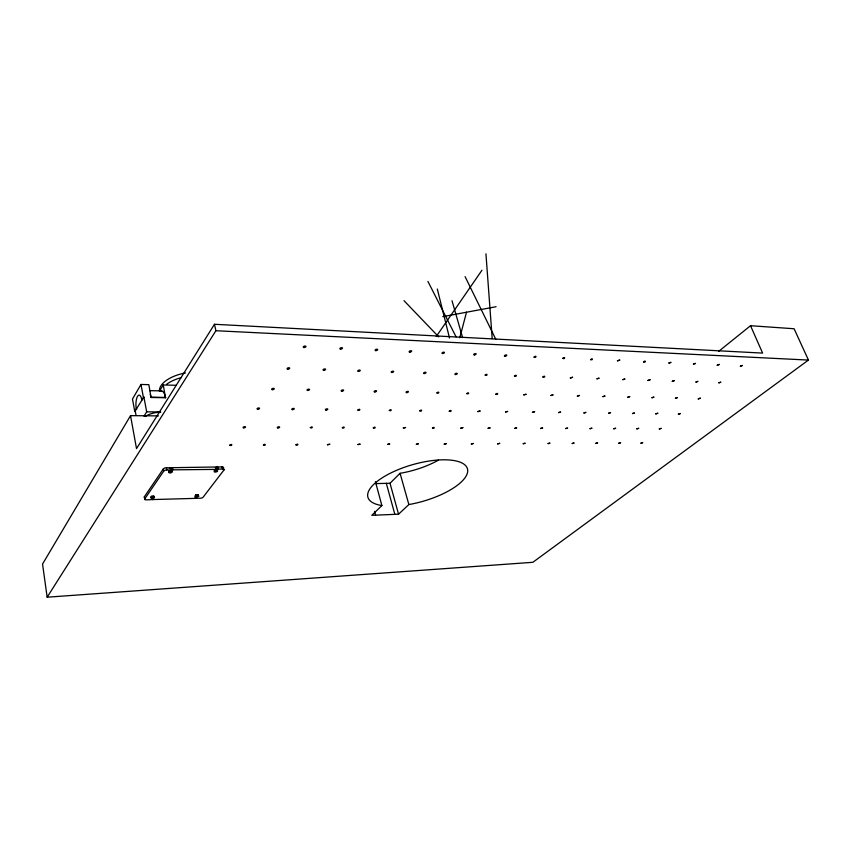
<?xml version="1.0" encoding="UTF-8"?>
<svg xmlns="http://www.w3.org/2000/svg" width="851" height="851" viewBox="0 0 851 851"><rect width="100%" height="100%" fill="white"/><g stroke="black" fill="none" stroke-linecap="round" stroke-linejoin="round"><path stroke-width="1.28" d="M151.925 498.452L151.755 498.367A1.734 0.681 -10.7 0 1 151.797 497.239A1.734 0.681 -10.7 0 1 154.403 497.165A1.734 0.681 -10.7 0 1 152.893 498.324L151.786 499.59L194.698 498.388L196.028 497.261M171.53 471.263L171.668 471.316A1.798 0.745 -10.9 0 1 171.551 472.528A1.798 0.745 -10.9 0 1 168.87 472.571A1.798 0.745 -10.9 0 1 170.466 471.337L171.657 470.135L171.253 467.816L166.434 467.773A2.489 1.032 -10.7 0 0 163.339 468.922L144.362 496.782L144.744 498.888A2.404 0.947 -10.5 0 0 146.298 499.856L150.861 499.686L151.935 498.569M459.795 337.751L466.518 312.157M217.101 469.38L215.856 470.55A1.745 0.713 -11.9 0 0 214.239 471.773A1.745 0.713 -11.9 0 0 216.814 471.72A1.745 0.713 -11.9 0 0 217.016 470.529L216.345 466.997L217.101 469.38L172.902 469.837C169.657 473.22 168.636 469.592 171.423 471.05M171.04 468.944L172.423 467.678L216.303 466.997M196.017 497.122L195.911 497.069A1.691 0.66 -11.6 0 1 196.007 495.952A1.691 0.66 -11.6 0 1 198.506 495.878A1.691 0.66 -11.6 0 1 196.975 497.027L195.815 498.271L200.251 498.229A2.319 0.904 -11.7 0 0 203.155 497.154L223.898 470.071L223.441 467.954A2.404 0.989 -12 0 0 222.068 466.912L217.803 466.976L218.303 469.092L222.515 469.018A2.404 0.979 -12 0 1 223.898 470.071M216.824 470.326L218.303 469.092M176.125 385.28L163.254 384.982L165.53 397.736L151.053 397.481L148.829 384.652L140.979 384.471L132.479 399.045L134.766 411.48L143.904 397.066L141.777 399.693A9.276 3.127 -89.5 0 0 137.543 396.289A9.276 3.127 -89.5 0 0 136.288 408.916L134.766 411.48M158.392 415.884L130.533 415.65L42.55 564.053L47.156 597.2L532.854 562.298L808.45 360.069L794.1 328.752L750.529 325.71L718.669 351.357M171.657 470.135L166.849 469.943A2.489 1.032 -10.7 0 0 163.754 471.092L144.744 498.888M144.01 416.203L146.691 411.82L143.904 397.066M159.871 390.535L163.254 384.982M750.529 325.71L762.613 353.101L214.473 324.284L136.522 448.615L130.533 415.65M47.156 597.2L215.909 330.72L214.473 324.284M195.9 495.399L195.751 496.293M216.643 467.263L216.111 467.976M436.244 336.517L481.974 270.224M171.242 467.976L170.594 468.901A1.489 0.617 -10.8 0 1 171.508 469.273M195.379 498.122L195.464 495.41M217.75 466.976L216.558 467.965A2.649 1.085 -11.9 0 1 217.048 468.007M375.631 483.613L390.003 483.251L400.076 473.305A51.113 20.126 -16 0 0 438.467 460.136M381.886 505.558L371.813 515.312L398.555 514.195L408.863 504.558A51.762 19.041 -16 0 0 467.22 468.093A51.762 19.041 -16 0 0 395.641 470.731A51.762 19.041 -16 0 0 381.886 505.558L375.429 481.698M442.797 316.636L496.08 306.722M172.849 469.837L172.476 467.678M196.772 496.261L198.815 496.197M171.274 469.869L170.902 467.699M146.691 411.82L160.69 411.969M136.288 408.916L136.841 408.927M141.777 399.693L142.34 399.704M151.223 397.194L165.711 397.438M149.84 390.652L161.616 390.886M215.909 330.72L808.45 360.069M151.723 498.356L151.34 496.261M404.002 300.669L438.722 336.89M151.361 497.431C156.818 497.324 149.744 497.324 152.159 499.675M171.051 469.05L171.253 469.146A1.798 0.745 -10.8 0 1 171.711 469.326M427.915 281.394L456.083 336.879M465.093 276.649L495.803 339.326M452.019 300.733L462.604 337.624M400.076 473.305L408.863 504.558M390.003 483.251L398.555 514.195M386.322 483.347L394.843 514.344M374.61 511.387L375.621 515.153M437.308 289.021L449.509 338.028M222.068 466.912L222.515 469.018M217.09 467.252L217.537 469.369M215.963 468.178L216.409 470.295M196.038 495.208L196.453 497.271M195.602 495.218L196.166 498.346M195.4 496.059L195.815 498.112M171.7 467.965L172.125 470.124M166.434 467.773L166.849 469.943M163.339 468.922L163.754 471.092M140.979 384.471L143.34 397.055M151.382 497.335L151.776 499.441M135.32 411.48L135.99 415.128M485.942 253.8L492.197 338.592M169.264 468.507A2.723 1.128 -10.8 0 1 172.285 468.497M170.594 468.486A2.223 0.925 -10.8 0 1 172.062 468.795M215.377 467.625A2.649 1.085 -11.8 0 1 217.058 467.603M145.138 497.697A2.404 0.947 -10.5 0 1 144.362 496.782M170.551 468.71A2.723 1.128 -10.8 0 1 172.274 468.89M216.877 469.305A1.745 0.713 -11.9 0 1 216.462 469.561M216.814 468.486A1.745 0.713 -11.9 0 1 217.079 468.678M170.647 469.22A1.542 0.638 -10.8 0 1 171.349 469.326M216.59 468.571A1.5 0.617 -11.9 0 1 216.909 468.912M216.643 469.316A1.5 0.617 -11.9 0 1 216.324 469.507M198.017 494.856A2.564 1.011 -11.6 0 1 197.006 495.218M160.169 391.3A13.765 4.861 -89.5 0 1 165.53 397.736M150.255 394.438A13.861 4.744 -89.5 0 1 151.053 397.481M145.33 416.511A14.19 6.414 -10.1 0 1 160.594 412.256M166.732 384.173A28.53 13.456 -10.8 0 1 181.454 377.546M159.531 391.269A28.487 13.51 -10.7 0 1 185.507 372.929M570.33 377.982L572.553 377.28L570.33 377.982M700.245 398.162L698.245 398.917L700.245 398.162M444.243 444.179L446.35 443.605L444.243 444.179M572.212 443.562L574.17 442.945L572.223 443.52M449.243 411.256C451.668 412.533 451.881 408.863 449.254 411.203M577.372 396.119L579.51 395.438L577.382 396.066M195.783 496.537L198.07 496.144L195.794 496.495M327.444 444.743L329.72 444.275L327.444 444.743M583.914 412.99L585.988 412.341L583.935 412.937M197.868 495.122L195.57 495.537L197.847 495.218M460.689 428.244L462.838 427.659L460.689 428.244M717.223 365.207L719.34 364.441L717.223 365.207M590.541 359.643C593.424 360.696 592.658 357.143 590.541 359.643M718.872 382.854L720.925 382.163L718.882 382.801M590.03 428.723L592.03 428.138L590.041 428.681M466.795 393.619C469.486 394.864 469.071 391.237 466.816 393.556M596.987 378.844L599.178 378.152L596.998 378.791M342.315 427.787C344.932 429.181 344.751 425.479 342.325 427.734M595.732 443.435L597.668 442.828L595.743 443.403M214.707 471.454L217.058 471.029L214.707 471.454M471.326 444.041L473.401 443.477L471.358 443.945M602.976 396.683L605.082 396.013L603.008 396.587M477.837 411.618L480.038 411.022L477.837 411.618M485.155 375.153C487.751 376.514 487.655 372.727 485.198 375.036M357.856 410.065C360.441 411.597 360.569 407.565 357.856 410.065M608.55 413.299L610.592 412.65L608.582 413.203M740.349 366.207L742.444 365.462L740.37 366.164M229.77 445.19C232.302 446.796 232.663 442.86 229.791 445.137M357.994 444.584L360.228 444.126L358.005 444.53M617.464 360.813L619.709 360.101L617.464 360.813M488.091 428.34L490.219 427.808L488.123 428.234M613.752 428.808L615.73 428.223L613.773 428.766M495.75 394.258C498.154 395.534 498.473 391.79 495.761 394.204M622.836 379.684L624.996 379.003L622.879 379.578M618.624 443.318L620.539 442.754L618.624 443.318M373.302 427.893C375.727 429.319 375.897 425.543 373.302 427.893M497.633 443.903L499.675 443.35L497.633 443.903M627.825 397.236L629.91 396.577L627.868 397.13M216.845 470.018C214.505 472.294 213.973 468.667 216.835 470.06M505.568 411.958L507.728 411.427L505.579 411.916M632.484 413.597L634.506 413.001L632.527 413.501M514.461 376.11C516.982 377.482 517.046 373.568 514.461 376.11M389.311 410.459C391.981 411.873 391.747 408.044 389.311 410.459M153.776 496.42L151.425 496.814L153.776 496.42M643.558 361.952C645.93 363.079 646.1 359.494 643.579 361.898M387.62 444.424L389.811 443.977L387.662 444.328M636.835 428.883L638.782 428.276L636.856 428.84M514.695 428.425L516.759 427.819L514.706 428.383M263.385 445.02C266.033 446.541 265.874 442.733 263.385 445.02M647.919 380.503L650.036 379.78L647.919 380.503M523.801 394.875L526.014 394.279L523.801 394.875M640.909 443.201L642.803 442.648L640.952 443.126M169.338 472.209C171.987 473.773 172.03 469.954 169.338 472.209M534.045 357.122C536.545 358.601 536.79 354.441 534.045 357.122M651.972 397.768L654.015 397.077L651.994 397.715M523.195 443.775L525.216 443.222L523.237 443.679M403.342 428L405.565 427.489L403.342 428M532.46 412.299L534.598 411.724L532.46 412.299M655.759 413.884L657.749 413.256L655.759 413.884M542.842 377.036C545.353 378.259 545.374 374.685 542.895 376.919M668.865 363.047L671.045 362.366L668.886 362.994M659.302 428.957L661.227 428.361L659.323 428.915M419.756 410.842C422.33 412.214 422.202 408.48 419.756 410.842M540.523 428.51L542.587 427.957L540.523 428.51M416.362 444.275L418.49 443.743L416.384 444.233M672.269 381.291L674.354 380.588L672.269 381.291M295.935 444.85C298.339 446.36 298.786 442.531 295.935 444.85M551.001 395.481L553.161 394.843L551.023 395.428M562.756 358.377C565.053 359.835 565.49 355.824 562.777 358.314M675.439 398.289L677.449 397.608L675.481 398.194M436.925 392.896C439.68 394.268 439.276 390.492 436.925 392.896M548.055 443.648L550.044 443.105L548.097 443.552M432.457 428.096C434.67 429.457 434.989 425.862 432.457 428.096M310.317 427.627C312.615 429.266 313.274 425.287 310.338 427.574M678.396 414.171L680.364 413.554L678.396 414.171M558.575 412.629L560.66 412.012L558.596 412.575M693.416 364.122L695.544 363.398L693.469 364.015M565.638 428.596L567.66 428.042L565.681 428.51M695.916 382.056L697.969 381.365L695.969 381.961M292.467 409.639A1.266 0.564 -13.6 0 0 294.255 408.746A1.266 0.564 -13.6 0 0 292.329 408.671A1.266 0.564 -13.6 0 0 292.467 409.639M340.528 349.101A1.362 0.66 -15 0 0 342.485 348.091A1.362 0.66 -15 0 0 340.464 347.942A1.362 0.66 -15 0 0 340.528 349.101M272.416 389.673A1.33 0.617 -13 0 0 274.267 388.726A1.33 0.617 -13 0 0 272.235 388.62A1.33 0.617 -13 0 0 272.416 389.673M287.808 369.132A1.362 0.649 -13.5 0 0 289.712 368.143A1.362 0.649 -13.5 0 0 287.649 368.015A1.362 0.649 -13.5 0 0 287.808 369.132M406.725 392.619A1.234 0.543 -16.4 0 0 408.427 391.683A1.234 0.543 -16.4 0 0 406.565 391.694A1.234 0.543 -16.4 0 0 406.725 392.619M341.794 391.194A1.276 0.574 -14.8 0 0 343.634 390.279A1.276 0.574 -14.8 0 0 341.74 390.183A1.276 0.574 -14.8 0 0 341.794 391.194M424.255 373.536A1.266 0.564 -16.9 0 0 426.011 372.557A1.266 0.564 -16.9 0 0 424.128 372.557A1.266 0.564 -16.9 0 0 424.255 373.536M391.928 372.493A1.287 0.585 -16.2 0 0 393.683 371.493A1.287 0.585 -16.2 0 0 391.737 371.493A1.287 0.585 -16.2 0 0 391.928 372.493M257.768 409.214A1.298 0.585 -12.7 0 0 259.566 408.299A1.298 0.585 -12.7 0 0 257.566 408.225A1.298 0.585 -12.7 0 0 257.768 409.214M277.937 427.947A1.245 0.543 -13.2 0 0 279.671 427.085A1.245 0.543 -13.2 0 0 277.777 427.032A1.245 0.543 -13.2 0 0 277.937 427.947M374.855 391.928A1.255 0.553 -15.6 0 0 376.567 390.96A1.255 0.553 -15.6 0 0 374.642 390.981A1.255 0.553 -15.6 0 0 374.855 391.928M442.648 353.527A1.298 0.596 -17.5 0 0 444.456 352.505A1.298 0.596 -17.5 0 0 442.541 352.495A1.298 0.596 -17.5 0 0 442.648 353.527M307.711 390.449A1.298 0.596 -14 0 0 309.551 389.513A1.298 0.596 -14 0 0 307.594 389.418A1.298 0.596 -14 0 0 307.711 390.449M409.842 352.112A1.319 0.617 -16.8 0 0 411.661 351.069A1.319 0.617 -16.8 0 0 409.671 351.048A1.319 0.617 -16.8 0 0 409.842 352.112M323.71 370.291A1.33 0.628 -14.4 0 0 325.603 369.323A1.33 0.628 -14.4 0 0 323.614 369.196A1.33 0.628 -14.4 0 0 323.71 370.291M326.018 410.054A1.245 0.553 -14.4 0 0 327.795 409.171A1.245 0.553 -14.4 0 0 325.933 409.097A1.245 0.553 -14.4 0 0 326.018 410.054M375.865 350.633A1.34 0.638 -15.9 0 0 377.684 349.58A1.34 0.638 -15.9 0 0 375.631 349.559A1.34 0.638 -15.9 0 0 375.865 350.633M455.519 374.546A1.245 0.543 -17.6 0 0 457.264 373.589A1.245 0.543 -17.6 0 0 455.434 373.589A1.245 0.543 -17.6 0 0 455.519 374.546M303.998 347.516A1.394 0.681 -14 0 0 305.966 346.495A1.394 0.681 -14 0 0 303.871 346.336A1.394 0.681 -14 0 0 303.998 347.516M505.079 356.229A1.255 0.553 -18.9 0 0 506.77 355.186A1.255 0.553 -18.9 0 0 504.877 355.293A1.255 0.553 -18.9 0 0 505.079 356.229M358.473 371.419A1.308 0.606 -15.3 0 0 360.239 370.398A1.308 0.606 -15.3 0 0 358.218 370.398A1.308 0.606 -15.3 0 0 358.473 371.419M474.454 354.899A1.276 0.574 -18.2 0 0 476.135 353.846A1.276 0.574 -18.2 0 0 474.188 353.942A1.276 0.574 -18.2 0 0 474.454 354.899M243.705 427.83A1.266 0.553 -12.4 0 0 245.567 427.011A1.266 0.553 -12.4 0 0 243.694 426.851A1.266 0.553 -12.4 0 0 243.705 427.83M151.957 497.207A1.436 0.564 -10.6 0 0 154.01 496.335A1.436 0.564 -10.6 0 0 151.818 496.239A1.436 0.564 -10.6 0 0 151.957 497.207M196.06 495.931A1.404 0.553 -11.6 0 0 198.092 495.08A1.404 0.553 -11.6 0 0 196.007 494.974A1.404 0.553 -11.6 0 0 196.06 495.931M214.814 470.848A1.447 0.596 -11.9 0 0 217.069 470.039A1.447 0.596 -11.9 0 0 215.101 469.763A1.447 0.596 -11.9 0 0 214.814 470.848M169.509 471.635A1.489 0.617 -10.8 0 0 171.796 470.805A1.489 0.617 -10.8 0 0 169.711 470.529A1.489 0.617 -10.8 0 0 169.509 471.635"/></g></svg>
